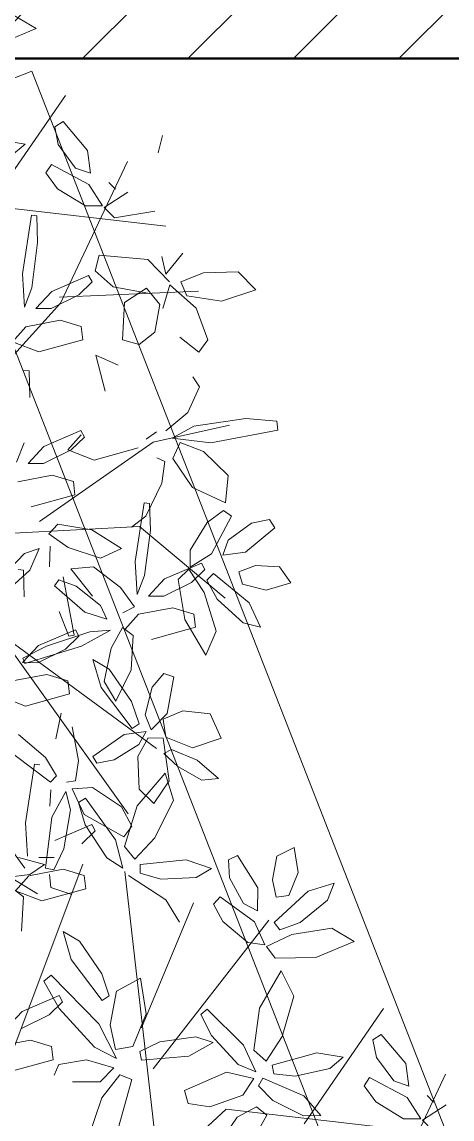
# Model space of a CAD drawing. Header units: millimetres. Extents: x 4980 to 19099, y 3891 to 5773.
# Drawn here: x 5526.02 to 5544.33, y 4516.12 to 4562.86 of the extents above; entities that cross this region are included whole.
import ezdxf

# ---------------------------------------------------------------- set-up
doc = ezdxf.new("R2010")
doc.units = ezdxf.units.MM
for name, color, linetype, lineweight in [('a duvar', 84, 'Continuous', 50), ('no3_ahşap gorunus on kalın', 34, 'Continuous', 20), ('no3_duvar tarama', 253, 'Continuous', 9), ('no3_ölçü tefriş', 252, 'Continuous', 0)]:
    doc.layers.add(name, color=color, linetype=linetype, lineweight=lineweight)

# ---------------------------------------------------------------- blocks, each defined once
blk = doc.blocks.new('p34')
at = {"color": 68}
for p, q in [((1685.294, -14118.438), (1684.949, -14119.593)), ((1686.489, -14119.835), (1685.294, -14118.438)), ((1687.424, -14121.267), (1688.687, -14119.488)), ((1688.687, -14119.488), (1688.993, -14119.67)), ((1684.949, -14119.593), (1685.738, -14121.191)), ((1687.031, -14121.555), (1686.489, -14119.835)), ((1688.993, -14119.67), (1688.702, -14120.628)), ((1688.702, -14120.628), (1687.794, -14122.038)), ((1685.738, -14121.191), (1686.597, -14122.104)), ((1687.116, -14122.482), (1687.424, -14121.267)), ((1679.642, -14122.701), (1679.81, -14121.624)), ((1679.81, -14121.624), (1680.556, -14122)), ((1686.597, -14122.104), (1687.031, -14121.555)), ((1680.556, -14122), (1680.748, -14123.009)), ((1681.371, -14123.339), (1682.229, -14121.966)), ((1682.229, -14121.966), (1682.611, -14122.14)), ((1682.611, -14122.14), (1682.568, -14122.911)), ((1683.335, -14122.517), (1684.416, -14122.139)), ((1684.416, -14122.139), (1686.37, -14122.324)), ((1686.37, -14122.324), (1686.371, -14122.701)), ((1687.794, -14122.038), (1687.116, -14122.482)), ((1690.45, -14122.307), (1691.557, -14122.016)), ((1691.074, -14122.734), (1690.45, -14122.307)), ((1680.052, -14123.668), (1679.642, -14122.701)), ((1683.99, -14122.893), (1683.335, -14122.517)), ((1685.284, -14123.84), (1686.868, -14122.79)), ((1686.371, -14122.701), (1685.497, -14122.955)), ((1690.238, -14122.735), (1690.186, -14123.299)), ((1692.571, -14122.915), (1691.074, -14122.734)), ((1678.405, -14123.875), (1678.119, -14123.164)), ((1678.119, -14123.164), (1679.223, -14123.492)), ((1680.748, -14123.009), (1680.586, -14123.742)), ((1682.568, -14122.911), (1681.987, -14124.007)), ((1685.497, -14122.955), (1683.99, -14122.893)), ((1679.223, -14123.492), (1680.671, -14124.82)), ((1680.586, -14123.742), (1680.052, -14123.668)), ((1681.381, -14124.322), (1681.371, -14123.339)), ((1681.519, -14124.785), (1682.979, -14123.718)), ((1682.979, -14123.718), (1683.264, -14124.026)), ((1690.186, -14123.299), (1689.295, -14123.599)), ((1679.573, -14124.831), (1678.405, -14123.875)), ((1681.987, -14124.007), (1681.381, -14124.322)), ((1683.264, -14124.026), (1682.866, -14124.778)), ((1684.711, -14124.793), (1685.284, -14123.84)), ((1677.269, -14125.649), (1678.225, -14125.068)), ((1678.225, -14125.068), (1679.922, -14125.339)), ((1680.433, -14125.139), (1679.573, -14124.831)), ((1680.671, -14124.82), (1680.433, -14125.139)), ((1681.074, -14125.768), (1681.519, -14124.785)), ((1682.866, -14124.778), (1681.801, -14125.667)), ((1679.922, -14125.339), (1681.012, -14125.841)), ((1688.029, -14126.973), (1688.976, -14125.589)), ((1688.976, -14125.589), (1689.667, -14125.164)), ((1689.667, -14125.164), (1689.325, -14126.37)), ((1678.903, -14126.316), (1677.269, -14125.649)), ((1681.012, -14125.841), (1680.639, -14126.347)), ((1681.801, -14125.667), (1681.074, -14125.768)), ((1680.639, -14126.347), (1678.903, -14126.316)), ((1689.325, -14126.37), (1688.013, -14128.112)), ((1680.385, -14126.889), (1679.849, -14127.968)), ((1681.324, -14128.47), (1680.385, -14126.889)), ((1687.712, -14127.922), (1688.029, -14126.973)), ((1686.147, -14128.698), (1686.38, -14127.164)), ((1686.38, -14127.164), (1687.41, -14127.715)), ((1688.155, -14129.106), (1690.188, -14127.026)), ((1690.491, -14127.284), (1689.854, -14128.445)), ((1690.188, -14127.026), (1690.491, -14127.284)), ((1687.41, -14127.715), (1687.674, -14129.158)), ((1688.013, -14128.112), (1687.712, -14127.922)), ((1691.425, -14128.564), (1689.852, -14127.893)), ((1679.849, -14127.968), (1680.352, -14129.678)), ((1681.564, -14130.257), (1681.324, -14128.47)), ((1682.001, -14130.04), (1683.549, -14128.504)), ((1683.82, -14128.736), (1683.369, -14129.629)), ((1683.549, -14128.504), (1683.82, -14128.736)), ((1686.713, -14130.086), (1686.147, -14128.698)), ((1692.105, -14129.288), (1691.425, -14128.564)), ((1687.417, -14130.585), (1688.155, -14129.106)), ((1687.674, -14129.158), (1687.45, -14130.202)), ((1675.098, -14130.847), (1676.139, -14129.606)), ((1676.139, -14129.606), (1676.493, -14129.832)), ((1680.352, -14129.678), (1681.042, -14130.723)), ((1683.369, -14129.629), (1682.233, -14130.863)), ((1684.031, -14129.676), (1683.299, -14129.929)), ((1685.572, -14129.886), (1684.031, -14129.676)), ((1676.493, -14129.832), (1676.343, -14130.589)), ((1681.042, -14130.723), (1681.564, -14130.257)), ((1681.489, -14131.185), (1682.001, -14130.04)), ((1683.299, -14129.929), (1684.331, -14130.496)), ((1686.415, -14130.294), (1685.572, -14129.886)), ((1686.349, -14130.665), (1686.415, -14130.294)), ((1687.45, -14130.202), (1686.713, -14130.086)), ((1677.758, -14130.572), (1678.887, -14130.385)), ((1678.339, -14131.055), (1677.758, -14130.572)), ((1678.887, -14130.385), (1680.781, -14130.901)), ((1684.331, -14130.496), (1686.349, -14130.665)), ((1679.813, -14131.374), (1678.339, -14131.055)), ((1680.781, -14130.901), (1680.717, -14131.273)), ((1682.233, -14130.863), (1681.489, -14131.185)), ((1681.564, -14131.465), (1682.739, -14131.196)), ((1682.739, -14131.196), (1684.522, -14131.968)), ((1679.451, -14132.209), (1681.192, -14131.446)), ((1680.717, -14131.273), (1679.813, -14131.374)), ((1681.192, -14131.446), (1681.376, -14131.775)), ((1682.039, -14132.18), (1681.564, -14131.465)), ((1681.376, -14131.775), (1680.764, -14132.41)), ((1684.522, -14131.968), (1684.374, -14132.515)), ((1678.724, -14133.05), (1679.451, -14132.209)), ((1680.764, -14132.41), (1679.462, -14133.069)), ((1683.445, -14132.658), (1682.039, -14132.18)), ((1684.374, -14132.515), (1683.445, -14132.658)), ((1679.462, -14133.069), (1678.724, -14133.05)), ((1681.018, -14133.025), (1681.463, -14132.675)), ((1681.985, -14134.71), (1681.018, -14133.025)), ((1681.463, -14132.675), (1682.293, -14133.116)), ((1682.293, -14133.116), (1683.135, -14134.34))]:
    blk.add_line(p, q, dxfattribs=at)
at = {"color": 44}
for p, q in [((1694.436, -14137.067), (1688.808, -14122.302)), ((1685.654, -14135.103), (1687.026, -14122.623)), ((1686.342, -14129.293), (1684.107, -14123.977)), ((1685.85, -14131.036), (1680.9, -14124.728)), ((1679.44, -14133.399), (1676.031, -14128.502)), ((1676.283, -14137.346), (1673.404, -14131.319)), ((1682.755, -14132.766), (1671.775, -14134.094)), ((1687.482, -14137.116), (1682.755, -14132.766)), ((1676.318, -14137.098), (1670.396, -14136.858)), ((1682.842, -14144.569), (1676.283, -14137.346)), ((1677.216, -14146.653), (1672.35, -14143.293)), ((1683.379, -14145.161), (1673.489, -14159.11)), ((1672.948, -14146.882), (1669.312, -14149.94)), ((1678.323, -14147.141), (1672.948, -14146.882)), ((1678.77, -14151.506), (1672.265, -14156.333)), ((1689.842, -14154.849), (1677.356, -14162.512))]:
    blk.add_line(p, q, dxfattribs=at)
at = {"color": 66}
for p, q in [((1689.852, -14127.893), (1689.702, -14128.17)), ((1689.702, -14128.17), (1690.272, -14128.717)), ((1689.854, -14128.445), (1688.351, -14130.104)), ((1690.272, -14128.717), (1691.453, -14129.294)), ((1690.18, -14130.065), (1691.078, -14129.79)), ((1691.078, -14129.79), (1692.539, -14130.062)), ((1672.087, -14130.966), (1671.902, -14130.222)), ((1688.351, -14130.104), (1687.417, -14130.585)), ((1690.112, -14130.628), (1690.18, -14130.065)), ((1676.343, -14130.589), (1675.616, -14131.594)), ((1688.696, -14130.645), (1687.526, -14130.988)), ((1689.872, -14130.835), (1688.696, -14130.645)), ((1691.987, -14131.136), (1690.112, -14130.628)), ((1674.972, -14131.821), (1675.098, -14130.847)), ((1687.526, -14130.988), (1688.114, -14131.581)), ((1690.074, -14131.295), (1689.872, -14130.835)), ((1675.616, -14131.594), (1674.972, -14131.821)), ((1675.044, -14132.3), (1676.639, -14131.445)), ((1676.639, -14131.445), (1676.878, -14131.79)), ((1686.764, -14131.488), (1687.271, -14131.287)), ((1687.498, -14134.079), (1686.764, -14131.488)), ((1687.271, -14131.287), (1688.052, -14132.266)), ((1688.114, -14131.581), (1689.287, -14131.57)), ((1676.878, -14131.79), (1676.379, -14132.479)), ((1673.386, -14132.626), (1674.396, -14133.275)), ((1674.2, -14132.216), (1673.92, -14132.499)), ((1674.467, -14133.211), (1675.044, -14132.3)), ((1676.379, -14132.479), (1675.201, -14133.212)), ((1688.052, -14132.266), (1688.726, -14134.221)), ((1673.956, -14133.724), (1672.241, -14133.452)), ((1674.396, -14133.275), (1673.956, -14133.724)), ((1675.201, -14133.212), (1674.467, -14133.211)), ((1677.272, -14133.626), (1677.241, -14134.764)), ((1677.501, -14133.601), (1677.272, -14133.626)), ((1677.89, -14136.095), (1677.501, -14133.601)), ((1677.241, -14134.764), (1677.493, -14136.692)), ((1671.792, -14136.131), (1671.058, -14135.243)), ((1671.951, -14135.381), (1671.792, -14136.131)), ((1672.554, -14135.503), (1674.621, -14135.305)), ((1674.621, -14135.305), (1674.8, -14135.974)), ((1671.638, -14136.465), (1672.554, -14135.503)), ((1670.178, -14136.083), (1671.155, -14136.461)), ((1674.8, -14135.974), (1674.036, -14136.66)), ((1675.075, -14136.176), (1674.925, -14136.453)), ((1676.648, -14136.847), (1675.075, -14136.176)), ((1677.814, -14137.507), (1677.89, -14136.095)), ((1670.508, -14137.585), (1671.613, -14136.585)), ((1671.155, -14136.461), (1670.892, -14137.062)), ((1671.613, -14136.585), (1671.927, -14137.595)), ((1672.054, -14137.426), (1672.614, -14136.724)), ((1674.036, -14136.66), (1672.481, -14136.956)), ((1672.614, -14136.724), (1673.558, -14137.339)), ((1674.925, -14136.453), (1675.495, -14137.001)), ((1677.493, -14136.692), (1677.814, -14137.507)), ((1675.495, -14137.001), (1676.676, -14137.578)), ((1677.328, -14137.572), (1676.648, -14136.847)), ((1672.267, -14138.604), (1672.054, -14137.426)), ((1673.558, -14137.339), (1673.639, -14138.924)), ((1676.676, -14137.578), (1677.328, -14137.572)), ((1675.403, -14138.349), (1676.301, -14138.074)), ((1676.301, -14138.074), (1677.762, -14138.346)), ((1675.335, -14138.911), (1675.403, -14138.349)), ((1677.762, -14138.346), (1678.334, -14138.985)), ((1673.639, -14138.924), (1672.934, -14139.129)), ((1677.21, -14139.42), (1675.335, -14138.911)), ((1678.334, -14138.985), (1677.21, -14139.42)), ((1673.828, -14140.004), (1674.787, -14139.573)), ((1674.787, -14139.573), (1674.396, -14141.103)), ((1677.63, -14140.231), (1677.599, -14141.368)), ((1677.859, -14140.206), (1677.63, -14140.231))]:
    blk.add_line(p, q, dxfattribs=at)
at = {"color": 64}
for p, q in [((1667.963, -14136.813), (1668.711, -14136.044)), ((1668.711, -14136.044), (1670.178, -14136.083)), ((1669.418, -14137.287), (1667.963, -14136.813)), ((1670.892, -14137.062), (1669.418, -14137.287)), ((1670.004, -14138.943), (1670.508, -14137.585)), ((1672.934, -14139.129), (1672.267, -14138.604)), ((1670.402, -14139.461), (1670.004, -14138.943)), ((1671.196, -14138.819), (1670.402, -14139.461)), ((1670.648, -14140.517), (1670.379, -14140.941)), ((1670.379, -14140.941), (1670.877, -14142.023)), ((1667.041, -14142.803), (1667.087, -14142.407)), ((1667.087, -14142.407), (1668.406, -14142.289)), ((1668.406, -14142.289), (1670.62, -14142.611)), ((1670.877, -14142.023), (1671.814, -14142.803)), ((1669.901, -14143.33), (1667.041, -14142.803)), ((1672.35, -14143.293), (1669.101, -14142.57)), ((1670.62, -14142.611), (1671.541, -14143.118)), ((1672.654, -14143.156), (1672.205, -14142.847)), ((1675.433, -14142.781), (1675.283, -14143.058)), ((1677.006, -14143.452), (1675.433, -14142.781)), ((1671.541, -14143.118), (1669.901, -14143.33)), ((1670.213, -14143.7), (1671.205, -14143.304)), ((1671.205, -14143.304), (1671.52, -14143.981)), ((1675.283, -14143.058), (1675.853, -14143.606)), ((1675.419, -14142.964), (1675.992, -14143.603)), ((1677.85, -14143.296), (1678.172, -14144.111)), ((1669.162, -14144.725), (1670.213, -14143.7)), ((1674.868, -14144.038), (1672.993, -14143.53)), ((1675.992, -14143.603), (1674.868, -14144.038)), ((1675.853, -14143.606), (1677.034, -14144.182)), ((1677.686, -14144.176), (1677.006, -14143.452)), ((1671.52, -14143.981), (1670.683, -14145.224)), ((1672.203, -14143.96), (1671.858, -14144.112)), ((1671.858, -14144.112), (1671.99, -14145.039)), ((1677.034, -14144.182), (1677.686, -14144.176)), ((1669.279, -14145.887), (1669.162, -14144.725)), ((1675.76, -14144.954), (1676.659, -14144.679)), ((1676.659, -14144.679), (1678.119, -14144.95)), ((1670.683, -14145.224), (1669.279, -14145.887)), ((1671.99, -14145.039), (1672.675, -14146.436)), ((1675.693, -14145.516), (1675.76, -14144.954)), ((1677.568, -14146.025), (1675.693, -14145.516)), ((1672.521, -14145.896), (1672.49, -14147.033)), ((1672.75, -14145.871), (1672.521, -14145.896)), ((1673.139, -14148.365), (1672.75, -14145.871)), ((1669.034, -14146.453), (1669.379, -14146.214)), ((1669.889, -14148.048), (1669.034, -14146.453)), ((1669.379, -14146.214), (1670.068, -14146.713)), ((1672.675, -14146.436), (1673.293, -14146.902)), ((1668.178, -14146.749), (1669.183, -14147.476)), ((1670.068, -14146.713), (1670.801, -14147.891)), ((1672.49, -14147.033), (1672.742, -14148.961)), ((1674.984, -14147.01), (1673.725, -14147.811)), ((1676.427, -14146.768), (1674.984, -14147.01)), ((1676.818, -14147.177), (1676.427, -14146.768)), ((1669.183, -14147.476), (1669.41, -14148.12)), ((1675.987, -14147.762), (1676.818, -14147.177)), ((1670.8, -14148.625), (1669.889, -14148.048)), ((1670.801, -14147.891), (1670.8, -14148.625)), ((1673.725, -14147.811), (1674.614, -14148.215)), ((1674.614, -14148.215), (1675.987, -14147.762)), ((1676.785, -14148.579), (1676.753, -14147.704)), ((1677.85, -14148.015), (1677.233, -14147.804)), ((1677.233, -14147.804), (1677.633, -14148.713)), ((1670.324, -14148.446), (1670.175, -14148.723)), ((1671.898, -14149.117), (1670.324, -14148.446)), ((1673.063, -14149.776), (1673.139, -14148.365)), ((1670.175, -14148.723), (1670.744, -14149.27)), ((1670.216, -14149.706), (1670.864, -14148.697)), ((1670.864, -14148.697), (1671.313, -14149.137)), ((1672.742, -14148.961), (1673.063, -14149.776)), ((1674.911, -14148.582), (1673.766, -14149.466)), ((1675.883, -14148.668), (1674.911, -14148.582)), ((1674.963, -14149.842), (1675.883, -14148.668)), ((1670.744, -14149.27), (1671.925, -14149.847)), ((1671.313, -14149.137), (1671.041, -14150.851)), ((1672.577, -14149.841), (1671.898, -14149.117)), ((1675.658, -14149.415), (1674.63, -14150.233)), ((1676.398, -14149.137), (1675.658, -14149.415)), ((1676.212, -14149.009), (1675.749, -14151.491)), ((1671.925, -14149.847), (1672.577, -14149.841)), ((1673.766, -14149.466), (1673.178, -14150.295)), ((1671.551, -14150.344), (1673.011, -14150.615)), ((1673.178, -14150.295), (1673.683, -14150.55)), ((1674.63, -14150.233), (1674.355, -14150.825)), ((1673.011, -14150.615), (1673.583, -14151.255)), ((1674.355, -14150.825), (1675.301, -14150.522)), ((1673.687, -14151.171), (1673.239, -14151.517)), ((1674.182, -14152.059), (1673.687, -14151.171)), ((1673.239, -14151.517), (1673.327, -14152.977))]:
    blk.add_line(p, q, dxfattribs=at)
at = {"color": 62}
for p, q in [((1667.195, -14146.953), (1667.421, -14146.6)), ((1667.421, -14146.6), (1668.178, -14146.749)), ((1668.436, -14147.994), (1667.195, -14146.953)), ((1669.41, -14148.12), (1668.436, -14147.994)), ((1678.772, -14148.952), (1677.85, -14148.015)), ((1666.521, -14149.301), (1666.997, -14148.615)), ((1666.997, -14148.615), (1668.023, -14148.565)), ((1668.023, -14148.565), (1668.726, -14148.827)), ((1668.289, -14150.142), (1669.805, -14148.893)), ((1668.726, -14148.827), (1668.579, -14149.346)), ((1669.805, -14148.893), (1670.088, -14149.173)), ((1677.633, -14148.713), (1678.894, -14149.87)), ((1677.898, -14148.713), (1677.868, -14149.85)), ((1678.127, -14148.688), (1677.898, -14148.713)), ((1667.564, -14149.618), (1666.521, -14149.301)), ((1668.579, -14149.346), (1667.564, -14149.618)), ((1670.088, -14149.173), (1669.663, -14149.982)), ((1675.301, -14150.522), (1676.584, -14149.391)), ((1676.584, -14149.391), (1676.398, -14149.137)), ((1669.711, -14151.349), (1670.216, -14149.706)), ((1667.812, -14151.191), (1668.289, -14150.142)), ((1669.663, -14149.982), (1668.556, -14151.005)), ((1670.652, -14150.619), (1671.551, -14150.344)), ((1671.041, -14150.851), (1670.154, -14152.377)), ((1670.584, -14151.181), (1670.652, -14150.619)), ((1675.974, -14151.543), (1676.381, -14150.481)), ((1668.556, -14151.005), (1667.812, -14151.191)), ((1672.459, -14151.69), (1670.584, -14151.181)), ((1675.078, -14151.351), (1674.204, -14151.291)), ((1674.204, -14151.291), (1675.445, -14151.967)), ((1675.701, -14151.263), (1675.552, -14151.54)), ((1677.275, -14151.934), (1675.701, -14151.263)), ((1670.154, -14152.377), (1669.711, -14151.349)), ((1676.927, -14151.954), (1675.078, -14151.351)), ((1675.552, -14151.54), (1676.122, -14152.088)), ((1675.749, -14151.491), (1675.974, -14151.543)), ((1674.487, -14153.473), (1674.182, -14152.059)), ((1675.445, -14151.967), (1677.865, -14152.688)), ((1676.122, -14152.088), (1677.303, -14152.664)), ((1677.94, -14152.471), (1676.927, -14151.954)), ((1677.955, -14152.658), (1677.275, -14151.934)), ((1674.267, -14152.955), (1674.958, -14152.529)), ((1674.958, -14152.529), (1674.615, -14153.736)), ((1677.303, -14152.664), (1677.955, -14152.658)), ((1677.865, -14152.688), (1677.94, -14152.471)), ((1671.517, -14153.284), (1671.935, -14153.146)), ((1671.935, -14153.146), (1672.437, -14153.723)), ((1673.32, -14154.338), (1674.267, -14152.955)), ((1673.327, -14152.977), (1673.991, -14154.313)), ((1676.029, -14153.436), (1676.928, -14153.161)), ((1676.928, -14153.161), (1678.388, -14153.433)), ((1671.803, -14154.85), (1671.517, -14153.284)), ((1673.991, -14154.313), (1674.487, -14153.473)), ((1675.961, -14153.998), (1676.029, -14153.436)), ((1672.437, -14153.723), (1672.747, -14154.9)), ((1674.615, -14153.736), (1673.303, -14155.478)), ((1677.837, -14154.507), (1675.961, -14153.998)), ((1678.96, -14154.072), (1677.837, -14154.507)), ((1673.002, -14155.287), (1673.32, -14154.338)), ((1669.507, -14155.911), (1669.974, -14154.874)), ((1669.974, -14154.874), (1671.14, -14154.741)), ((1671.14, -14154.741), (1671.974, -14155.085)), ((1672.494, -14155.54), (1671.803, -14154.85)), ((1672.747, -14154.9), (1672.494, -14155.54)), ((1676.318, -14154.822), (1676.547, -14155.91)), ((1671.974, -14155.085), (1671.863, -14155.856)), ((1673.303, -14155.478), (1673.002, -14155.287)), ((1675.592, -14156.833), (1675.857, -14155.397)), ((1670.734, -14156.315), (1669.507, -14155.911)), ((1671.863, -14155.856), (1670.734, -14156.315)), ((1671.733, -14157.713), (1671.985, -14155.906)), ((1671.985, -14155.906), (1672.615, -14155.885)), ((1672.615, -14155.885), (1673.065, -14156.674)), ((1673.012, -14156.164), (1672.7, -14155.611)), ((1672.7, -14155.611), (1673.642, -14155.743)), ((1673.642, -14155.743), (1674.972, -14156.661)), ((1676.992, -14156.703), (1678.138, -14155.723)), ((1671.624, -14156.377), (1670.539, -14156.848)), ((1671.953, -14156.552), (1671.624, -14156.377)), ((1674.072, -14156.809), (1673.012, -14156.164)), ((1670.539, -14156.848), (1669.638, -14157.633)), ((1671.362, -14157.106), (1671.953, -14156.552)), ((1673.065, -14156.674), (1673.005, -14158.062)), ((1674.811, -14156.956), (1674.072, -14156.809)), ((1674.972, -14156.661), (1674.811, -14156.956)), ((1675.727, -14157.705), (1675.592, -14156.833)), ((1676.525, -14157.484), (1676.992, -14156.703)), ((1678.341, -14156.566), (1676.782, -14157.76)), ((1670.347, -14157.695), (1671.362, -14157.106)), ((1677.463, -14156.99), (1677.234, -14157.015)), ((1677.853, -14159.484), (1677.463, -14156.99)), ((1669.638, -14157.633), (1670.347, -14157.695)), ((1672.396, -14158.685), (1671.733, -14157.713)), ((1676.1, -14157.757), (1675.727, -14157.705)), ((1676.782, -14157.76), (1676.525, -14157.484)), ((1673.005, -14158.062), (1672.396, -14158.685)), ((1673.771, -14158.816), (1675.003, -14157.987)), ((1675.003, -14157.987), (1675.859, -14158.042)), ((1675.859, -14158.042), (1675.363, -14159.139)), ((1675.933, -14158.939), (1676.128, -14158.151)), ((1676.128, -14158.151), (1676.729, -14159.252)), ((1676.766, -14158.076), (1676.821, -14158.773)), ((1673.323, -14159.642), (1673.771, -14158.816)), ((1675.363, -14159.139), (1673.668, -14160.09)), ((1676.228, -14160.59), (1675.933, -14158.939)), ((1676.729, -14159.252), (1677.014, -14161.414)), ((1673.668, -14160.09), (1673.323, -14159.642)), ((1675.038, -14159.565), (1674.888, -14159.842)), ((1676.611, -14160.236), (1675.038, -14159.565)), ((1677.777, -14160.896), (1677.853, -14159.484)), ((1674.888, -14159.842), (1675.458, -14160.39)), ((1676.666, -14161.489), (1676.228, -14160.59)), ((1675.365, -14161.738), (1676.264, -14161.463)), ((1675.298, -14162.3), (1675.365, -14161.738))]:
    blk.add_line(p, q, dxfattribs=at)
at = {"color": 60}
for p, q in [((1678.48, -14160.585), (1677.891, -14161.414)), ((1676.639, -14160.966), (1677.291, -14160.96)), ((1676.264, -14161.463), (1677.724, -14161.735)), ((1677.014, -14161.414), (1676.666, -14161.489)), ((1677.724, -14161.735), (1678.296, -14162.374)), ((1677.173, -14162.809), (1675.298, -14162.3)), ((1678.296, -14162.374), (1677.173, -14162.809)), ((1678.4, -14162.291), (1677.952, -14162.636)), ((1677.952, -14162.636), (1678.041, -14164.097))]:
    blk.add_line(p, q, dxfattribs=at)

msp = doc.modelspace()

# ---------------------------------------------------------------- hatches: boundary and pattern name
at = {"layer": 'no3_duvar tarama'}
h = msp.add_hatch(dxfattribs=at)
h.set_pattern_fill('ANSI31', color=256, style=0)
h.set_pattern_definition([(45, (77489.65, 25972.4954), (-2.24506403, 2.24506403), [])])
h.paths.add_polyline_path([(5457.79, 4645.73), (5472.693, 4651.55), (5477.951, 4638.195), (5533.01, 4657.03), (5542.333, 4642.678), (5564.177, 4642.669), (5564.165, 4586.813), (5564.158, 4578.331), (5582.397, 4578.306), (5582.397, 4561.306), (5515.397, 4561.306), (5515.397, 4559.306), (5489.397, 4559.306), (5479.938, 4583.525), (5481.801, 4584.252)])

# ---------------------------------------------------------------- linework, layer by layer
at = {"layer": 'a duvar', "elevation": -0.527}
msp.add_lwpolyline([(5457.79, 4645.73), (5472.693, 4651.55), (5477.951, 4638.195), (5533.01, 4657.03), (5542.333, 4642.678), (5564.177, 4642.669), (5564.165, 4586.813), (5564.165, 4586.813), (5564.158, 4578.331), (5582.397, 4578.306), (5582.397, 4561.306), (5515.397, 4561.306), (5515.397, 4559.306), (5489.397, 4559.306), (5479.938, 4583.525), (5481.801, 4584.252), (5457.79, 4645.73)], dxfattribs=at)
at = {"layer": 'no3_ahşap gorunus on kalın', "extrusion": (-0.000424385, 0.002254, 0.999997), "elevation": 7.391}
msp.add_lwpolyline([(5538.082, 4434.71), (5493.834, 4548.029), (5526.437, 4560.759), (5570.685, 4447.44), (5538.082, 4434.71)], dxfattribs=at)
msp.add_lwpolyline([(5540.921, 4441.186), (5500.31, 4545.19), (5523.598, 4554.283), (5564.209, 4450.279)], close=True, dxfattribs=at)

# ---------------------------------------------------------------- block references
at = {"layer": 'no3_ölçü tefriş', "xscale": -1, "rotation": 0.2328300535295913}
for p in [(7146.474, 18694.927, -1.627), (7160.024, 18656.033, -1.099)]:
    msp.add_blockref('p34', p, dxfattribs=at)

doc.saveas('drawing.dxf')
